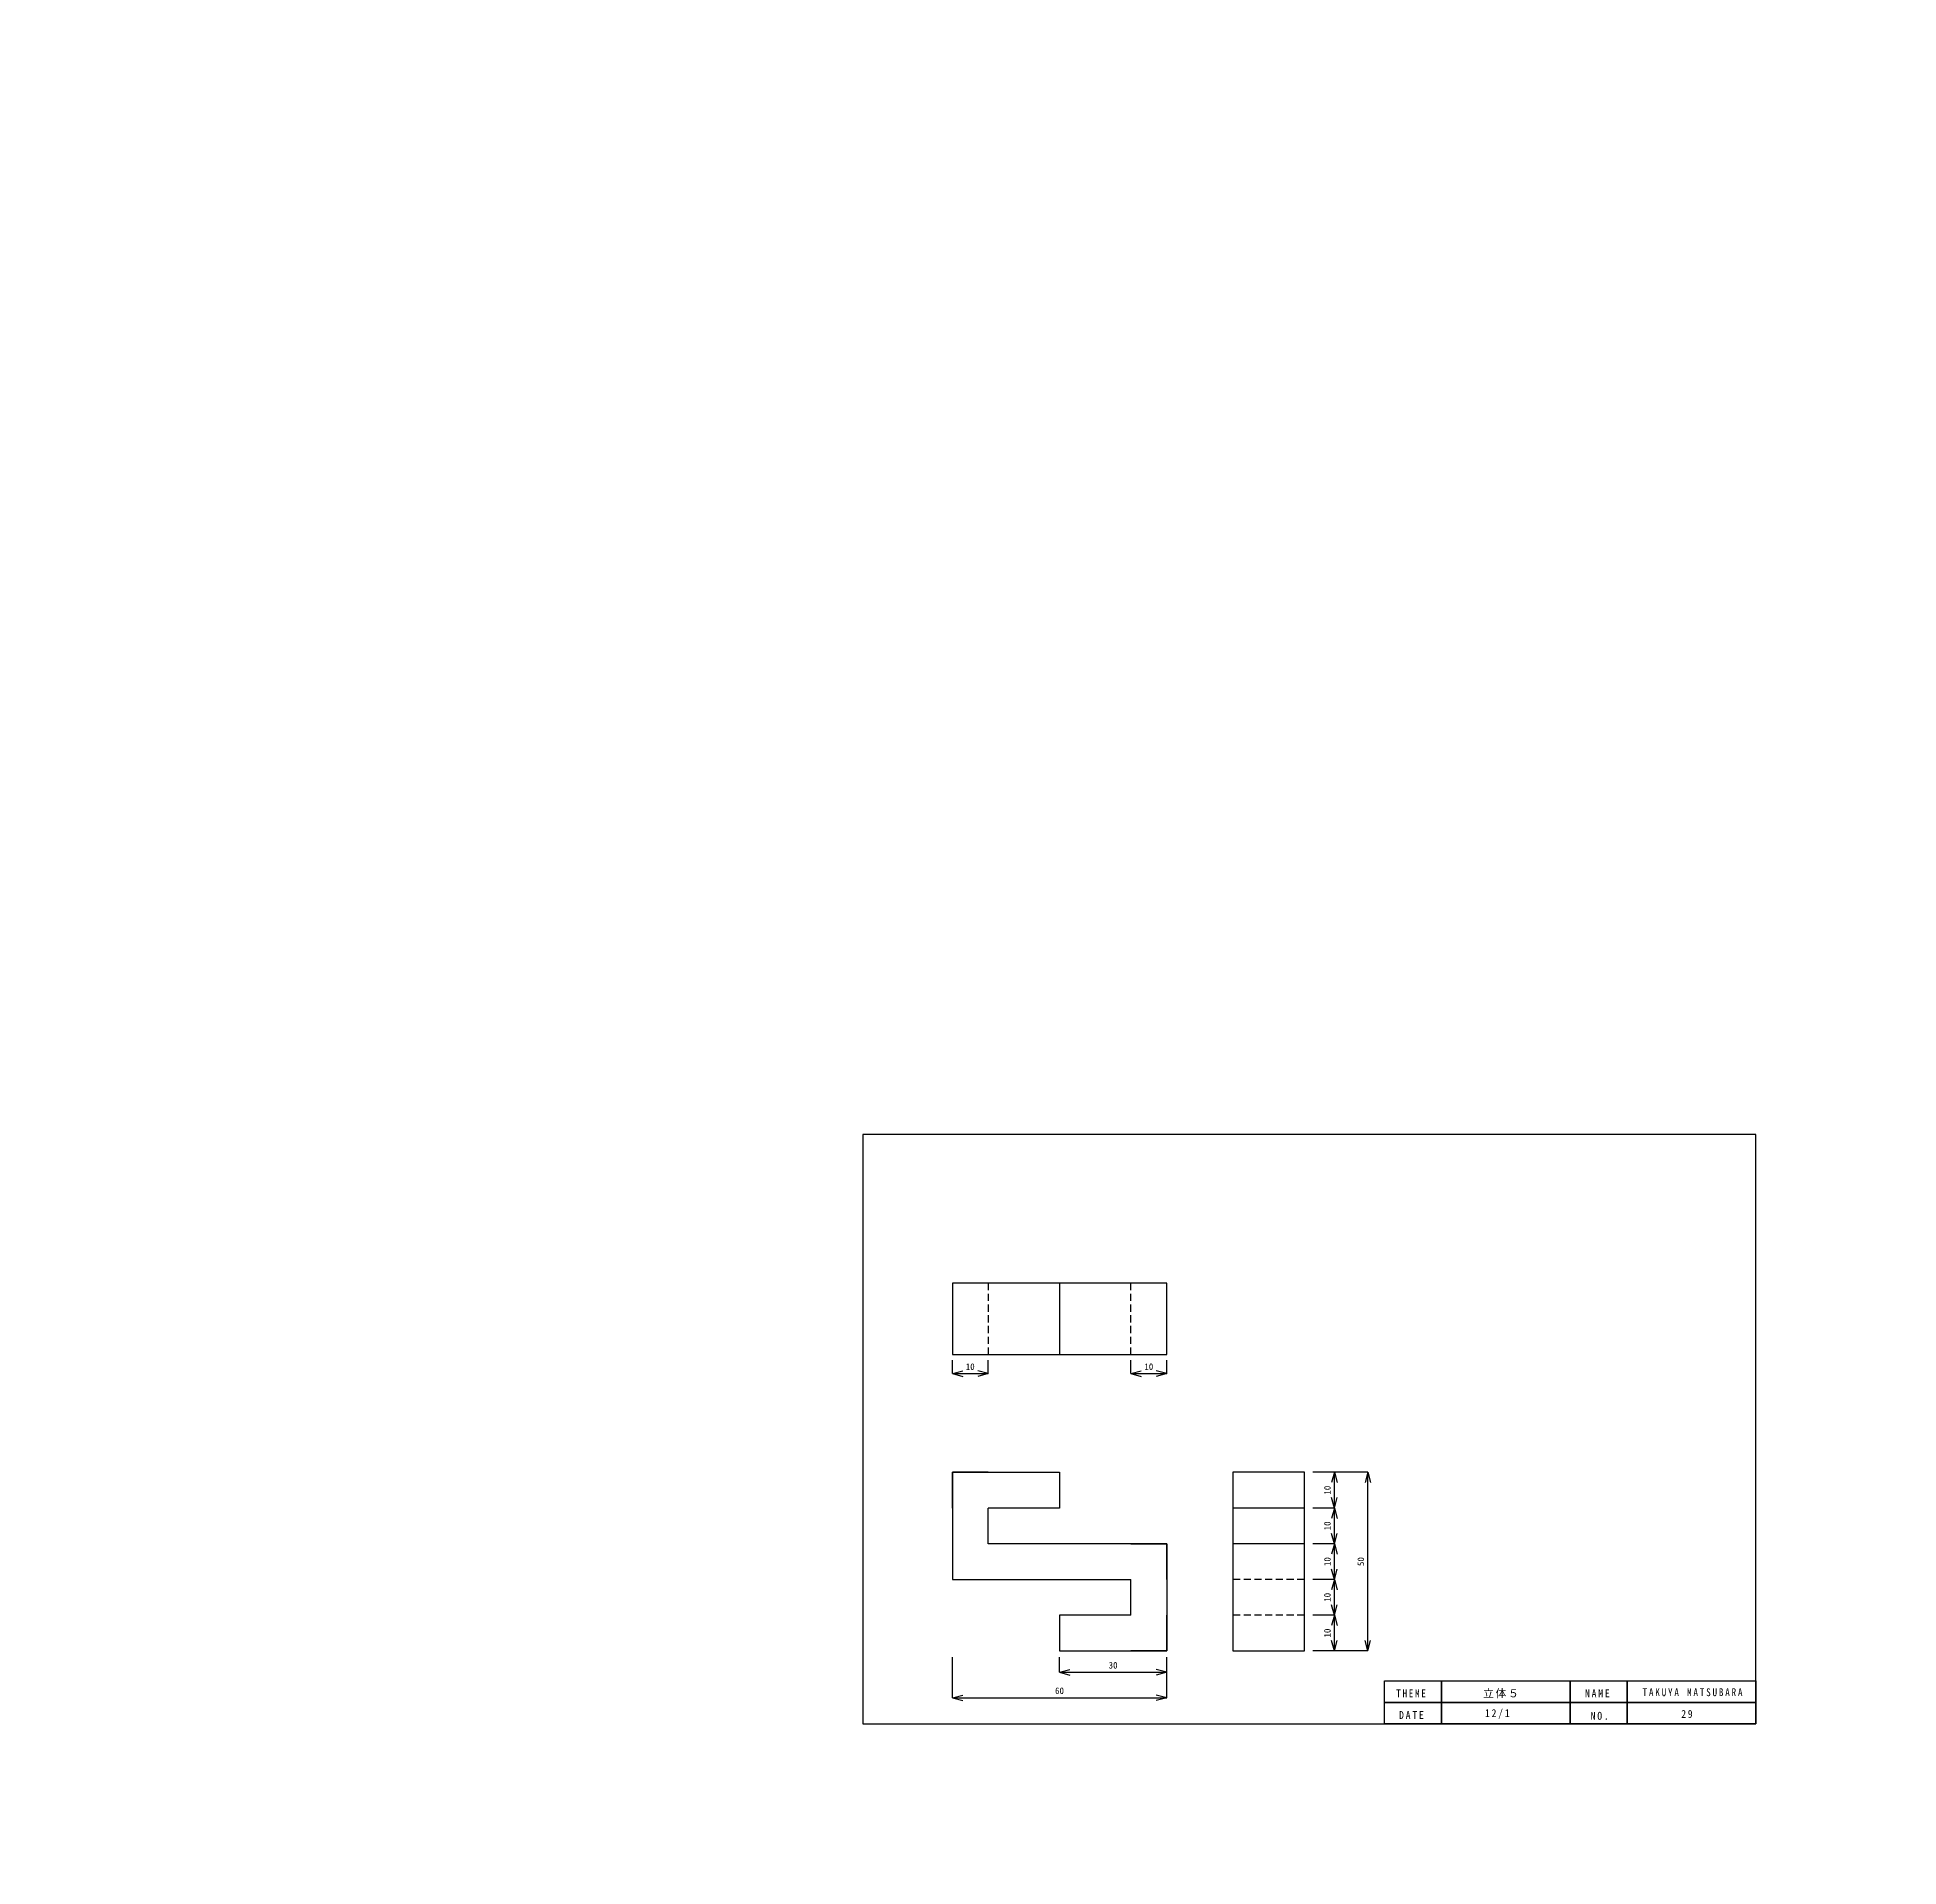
# Model space of a CAD drawing. Units: millimetres on the paper. Extents: x -1924 to 2076, y -2069 to 1931.
# Drawn here: x -361 to 160, y -118 to 394 of the extents above; entities that cross this region are included whole.
import ezdxf
from ezdxf.enums import TextEntityAlignment as Align

# ---------------------------------------------------------------- set-up
doc = ezdxf.new("R2010")
doc.units = ezdxf.units.MM
doc.linetypes.add('DASHED2', pattern=[3, 2, -1])
for name, color, linetype in [('0-0_外形線', 7, 'Continuous'), ('0-2_かくれ線', 1, 'DASHED2'), ('0-3_寸法線', 3, 'Continuous')]:
    doc.layers.add(name, color=color, linetype=linetype)
doc.styles.add('ＭＳ ゴシック', font='')
doc.styles.get('ＭＳ ゴシック').set_extended_font_data('MS Gothic')

msp = doc.modelspace()

# ---------------------------------------------------------------- linework, layer by layer
at = {"layer": '0-0_外形線'}
for p, q in [((-74.717, 45.631), (-74.717, 25.631)), ((-104.717, -17.319), (-104.717, -7.319)), ((-74.717, -17.319), (-94.717, -17.319)), ((-6.159, -17.319), (-26.159, -17.319)), ((-104.717, -27.319), (-104.717, -37.319)), ((-44.717, -37.319), (-44.717, -27.319)), ((-6.159, -27.319), (-26.159, -27.319)), ((-104.717, -37.319), (-94.717, -37.319)), ((-104.717, -37.319), (-54.717, -37.319)), ((-54.717, -47.319), (-54.717, -37.319)), ((-74.717, -47.319), (-74.717, -57.319)), ((-54.717, -47.319), (-74.717, -47.319)), ((-44.717, -57.319), (-54.717, -57.319))]:
    msp.add_line(p, q, dxfattribs=at)
for points in [[(-129.756, -77.744), (120.244, -77.744), (120.244, 87.256), (-129.756, 87.256)], [(-104.717, 25.631), (-44.717, 25.631), (-44.717, 45.631), (-104.717, 45.631)], [(-26.159, -57.319), (-6.159, -57.319), (-6.159, -7.319), (-26.159, -7.319)], [(32.244, -71.744), (16.244, -71.744), (16.244, -65.744), (32.244, -65.744)], [(68.244, -71.744), (32.244, -71.744), (32.244, -65.744), (68.244, -65.744)], [(84.244, -71.744), (68.244, -71.744), (68.244, -65.744), (84.244, -65.744)], [(120.244, -71.744), (84.244, -71.744), (84.244, -65.744), (120.244, -65.744)], [(32.244, -77.744), (16.244, -77.744), (16.244, -71.744), (32.244, -71.744)], [(68.244, -77.744), (32.244, -77.744), (32.244, -71.744), (68.244, -71.744)], [(84.244, -77.744), (68.244, -77.744), (68.244, -71.744), (84.244, -71.744)], [(120.244, -77.744), (84.244, -77.744), (84.244, -71.744), (120.244, -71.744)]]:
    msp.add_lwpolyline(points, close=True, dxfattribs=at)
for points in [[(-94.717, -7.319), (-104.717, -7.319), (-104.717, -37.319)], [(-104.717, -7.319), (-74.717, -7.319), (-74.717, -17.319)], [(-44.717, -27.319), (-94.717, -27.319), (-94.717, -17.319)], [(-54.717, -27.319), (-44.717, -27.319), (-44.717, -57.319)], [(-74.717, -57.319), (-44.717, -57.319), (-44.717, -47.319)]]:
    msp.add_lwpolyline(points, dxfattribs=at)
msp.add_circle((75.571, -69.23), 2000, dxfattribs=at)
at = {"layer": '0-2_かくれ線'}
for p, q in [((-94.717, 45.631), (-94.717, 25.631)), ((-54.717, 25.631), (-54.717, 45.631)), ((-6.159, -37.319), (-26.159, -37.319)), ((-6.159, -47.319), (-26.159, -47.319))]:
    msp.add_line(p, q, dxfattribs=at)
at = {"layer": '0-3_寸法線'}
for p, q in [((-104.717, 20.287), (-104.717, 24.076)), ((-104.717, 20.287), (-101.819, 21.063)), ((-94.717, 20.287), (-97.615, 21.063)), ((-94.717, 20.287), (-94.717, 24.076)), ((-54.717, 20.287), (-54.717, 24.076)), ((-54.717, 20.287), (-51.819, 21.063)), ((-44.717, 20.287), (-47.615, 21.063)), ((-44.717, 20.287), (-44.717, 24.076)), ((-104.717, 20.287), (-94.717, 20.287)), ((-104.717, 20.287), (-101.819, 19.51)), ((-94.717, 20.287), (-97.615, 19.51)), ((-54.717, 20.287), (-44.717, 20.287)), ((-54.717, 20.287), (-51.819, 19.51)), ((-44.717, 20.287), (-47.615, 19.51)), ((2.229, -7.319), (-3.79, -7.319)), ((11.592, -7.319), (-3.79, -7.319)), ((2.229, -7.319), (1.453, -10.216)), ((2.229, -17.319), (2.229, -7.319)), ((2.229, -7.319), (3.006, -10.216)), ((11.592, -7.319), (10.816, -10.216)), ((11.592, -57.319), (11.592, -7.319)), ((11.592, -7.319), (12.369, -10.216)), ((2.229, -17.319), (1.453, -14.421)), ((2.229, -17.319), (3.006, -14.421)), ((2.229, -17.319), (-3.79, -17.319)), ((2.229, -17.319), (1.453, -20.216)), ((2.229, -27.319), (2.229, -17.319)), ((2.229, -17.319), (3.006, -20.216)), ((2.229, -27.319), (1.453, -24.421)), ((2.229, -27.319), (3.006, -24.421)), ((2.229, -27.319), (-3.79, -27.319)), ((2.229, -27.319), (1.453, -30.216)), ((2.229, -37.319), (2.229, -27.319)), ((2.229, -27.319), (3.006, -30.216)), ((2.229, -37.319), (1.453, -34.421)), ((2.229, -37.319), (3.006, -34.421)), ((2.229, -37.319), (-3.79, -37.319)), ((2.229, -37.319), (1.453, -40.216)), ((2.229, -47.319), (2.229, -37.319)), ((2.229, -37.319), (3.006, -40.216)), ((2.229, -47.319), (1.453, -44.421)), ((2.229, -47.319), (3.006, -44.421)), ((2.229, -47.319), (-3.79, -47.319)), ((2.229, -47.319), (1.453, -50.216)), ((2.229, -57.319), (2.229, -47.319)), ((2.229, -47.319), (3.006, -50.216)), ((2.229, -57.319), (-3.79, -57.319)), ((11.592, -57.319), (-3.79, -57.319)), ((2.229, -57.319), (1.453, -54.421)), ((2.229, -57.319), (3.006, -54.421)), ((11.592, -57.319), (10.816, -54.421)), ((11.592, -57.319), (12.369, -54.421)), ((-104.717, -70.446), (-104.717, -59.076)), ((-74.717, -63.312), (-74.717, -59.076)), ((-74.717, -63.312), (-71.819, -62.536)), ((-44.717, -63.312), (-47.615, -62.536)), ((-44.717, -63.312), (-44.717, -59.076)), ((-44.717, -70.446), (-44.717, -59.076)), ((-74.717, -63.312), (-44.717, -63.312)), ((-74.717, -63.312), (-71.819, -64.089)), ((-44.717, -63.312), (-47.615, -64.089)), ((-104.717, -70.446), (-101.819, -69.669)), ((-104.717, -70.446), (-44.717, -70.446)), ((-104.717, -70.446), (-101.819, -71.222)), ((-44.717, -70.446), (-47.615, -69.669)), ((-44.717, -70.446), (-47.615, -71.222))]:
    msp.add_line(p, q, dxfattribs=at)

# ---------------------------------------------------------------- texts
at = {"layer": '0-0_外形線', "char_height": 2.199, "attachment_point": 7, "style": 'ＭＳ ゴシック'}
for s, insert in [('\\T1.4;\\W0.85;TAKUYA\\~MATSUBARA', (88.519, -70.022)), ('\\T1.38;\\W0.85;THEME', (19.553, -70.286)), ('\\T1.17;立体５', (43.863, -70.551)), ('\\T1.38;\\W0.9;NAME', (72.4, -70.286)), ('\\T1.38;\\W0.9;DATE', (20.346, -76.364)), ('\\T1.38;\\W0.9;12/1', (44.391, -76.364)), ('\\T1.38;\\W0.9;NO.', (73.986, -76.628)), ('\\T1.36;\\W0.9;29', (99.352, -76.1))]:
    msp.add_mtext(s, dxfattribs=dict(at, insert=insert))
at = {"layer": '0-3_寸法線', "color": 4, "style": 'ＭＳ ゴシック'}
for s, p in [('10', (-100.967, 20.787)), ('10', (-50.967, 20.787)), ('30', (-60.967, -62.812)), ('60', (-75.967, -69.946))]:
    msp.add_text(s, height=1.833, dxfattribs=at).set_placement(p, align=Align.BOTTOM_LEFT)
for s, p in [('10', (1.729, -13.569)), ('10', (1.729, -23.569)), ('10', (1.729, -33.569)), ('50', (11.092, -33.569)), ('10', (1.729, -43.569)), ('10', (1.729, -53.569))]:
    msp.add_text(s, height=1.833, rotation=90, dxfattribs=at).set_placement(p, align=Align.BOTTOM_LEFT)

doc.saveas('drawing.dxf')
